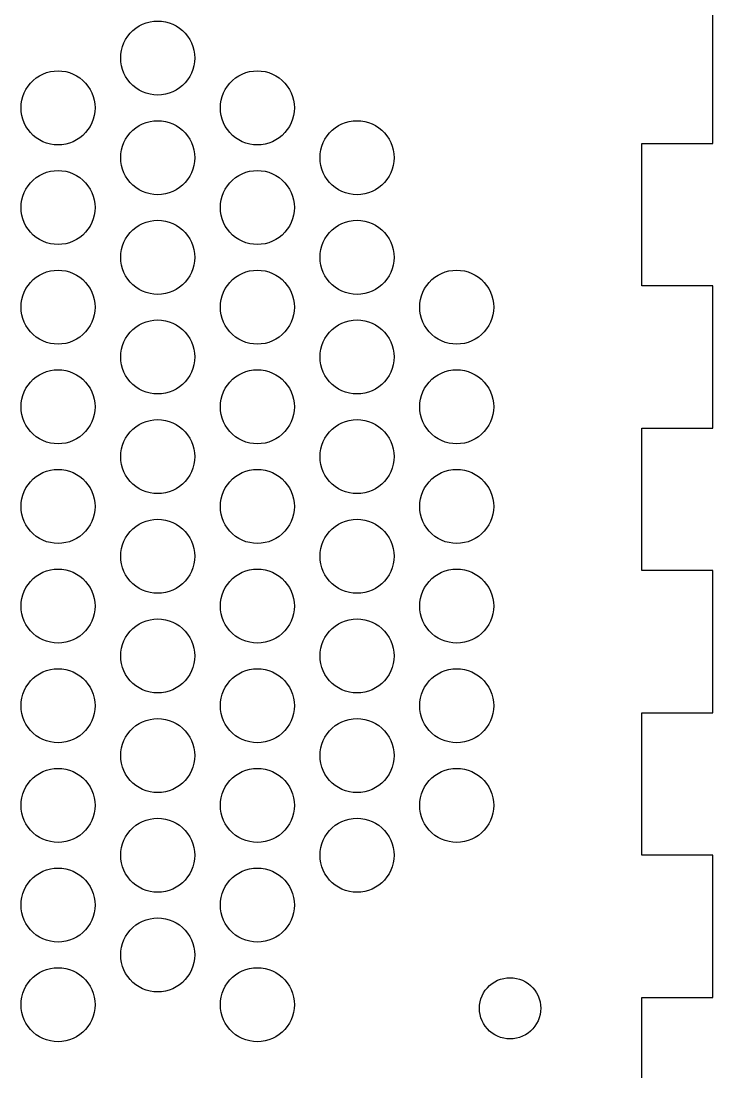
# Model space of a CAD drawing. Header units: millimetres. Extents: x 0 to 800, y 0 to 420.
# Drawn here: x 541.4 to 590, y 299.8 to 373.6 of the extents above; entities that cross this region are included whole.
import ezdxf

# ---------------------------------------------------------------- set-up
doc = ezdxf.new("R2010")
doc.units = ezdxf.units.MM
doc.header["$MEASUREMENT"] = 0

msp = doc.modelspace()

# ---------------------------------------------------------------- linework, layer by layer
at = {"color": 7, "true_color": 0xffffff}
msp.add_lwpolyline([(585.002, 295), (585, 304.998), (590, 305), (590, 315), (585.002, 315), (585, 324.998), (590, 325), (590, 335), (585.002, 335), (585, 344.998), (590, 345), (590, 355), (585.002, 355), (585, 364.998), (590, 365), (590, 375)], dxfattribs=at)
for points in [[(548.748, 369.7), (548.625, 369.942), (548.527, 370.196), (548.457, 370.459), (548.414, 370.728), (548.4, 371), (548.414, 371.272), (548.457, 371.54), (548.527, 371.803), (548.625, 372.057), (548.748, 372.3), (548.896, 372.528), (549.068, 372.74), (549.26, 372.932), (549.472, 373.103), (549.7, 373.252), (549.942, 373.375), (550.196, 373.473), (550.459, 373.543), (550.728, 373.586), (551, 373.6), (551.272, 373.586), (551.54, 373.543), (551.803, 373.473), (552.057, 373.375), (552.3, 373.252), (552.528, 373.104), (552.74, 372.932), (552.932, 372.74), (553.103, 372.528), (553.252, 372.3), (553.375, 372.058), (553.473, 371.804), (553.543, 371.541), (553.586, 371.272), (553.6, 371), (553.586, 370.728), (553.543, 370.46), (553.473, 370.197), (553.375, 369.943), (553.252, 369.7), (553.103, 369.472), (552.932, 369.26), (552.74, 369.068), (552.528, 368.897), (552.3, 368.748), (552.058, 368.625), (551.804, 368.527), (551.541, 368.457), (551.272, 368.414), (551, 368.4), (550.728, 368.414), (550.46, 368.457), (550.197, 368.527), (549.943, 368.625), (549.7, 368.748), (549.472, 368.896), (549.26, 369.068), (549.068, 369.26), (548.897, 369.472)], [(541.748, 366.2), (541.625, 366.442), (541.527, 366.696), (541.457, 366.959), (541.414, 367.228), (541.4, 367.5), (541.414, 367.772), (541.457, 368.04), (541.527, 368.303), (541.625, 368.557), (541.748, 368.8), (541.896, 369.028), (542.068, 369.24), (542.26, 369.432), (542.472, 369.603), (542.7, 369.752), (542.942, 369.875), (543.196, 369.973), (543.459, 370.043), (543.728, 370.086), (544, 370.1), (544.272, 370.086), (544.54, 370.043), (544.803, 369.973), (545.057, 369.875), (545.3, 369.752), (545.528, 369.604), (545.74, 369.432), (545.932, 369.24), (546.103, 369.028), (546.252, 368.8), (546.375, 368.558), (546.473, 368.304), (546.543, 368.041), (546.586, 367.772), (546.6, 367.5), (546.586, 367.228), (546.543, 366.96), (546.473, 366.697), (546.375, 366.443), (546.252, 366.2), (546.103, 365.972), (545.932, 365.76), (545.74, 365.568), (545.528, 365.397), (545.3, 365.248), (545.058, 365.125), (544.804, 365.027), (544.541, 364.957), (544.272, 364.914), (544, 364.9), (543.728, 364.914), (543.46, 364.957), (543.197, 365.027), (542.943, 365.125), (542.7, 365.248), (542.472, 365.396), (542.26, 365.568), (542.068, 365.76), (541.897, 365.972)], [(555.748, 366.2), (555.625, 366.442), (555.527, 366.696), (555.457, 366.959), (555.414, 367.228), (555.4, 367.5), (555.414, 367.772), (555.457, 368.04), (555.527, 368.303), (555.625, 368.557), (555.748, 368.8), (555.896, 369.028), (556.068, 369.24), (556.26, 369.432), (556.472, 369.603), (556.7, 369.752), (556.942, 369.875), (557.196, 369.973), (557.459, 370.043), (557.728, 370.086), (558, 370.1), (558.272, 370.086), (558.54, 370.043), (558.803, 369.973), (559.057, 369.875), (559.3, 369.752), (559.528, 369.604), (559.74, 369.432), (559.932, 369.24), (560.103, 369.028), (560.252, 368.8), (560.375, 368.558), (560.473, 368.304), (560.543, 368.041), (560.586, 367.772), (560.6, 367.5), (560.586, 367.228), (560.543, 366.96), (560.473, 366.697), (560.375, 366.443), (560.252, 366.2), (560.103, 365.972), (559.932, 365.76), (559.74, 365.568), (559.528, 365.397), (559.3, 365.248), (559.058, 365.125), (558.804, 365.027), (558.541, 364.957), (558.272, 364.914), (558, 364.9), (557.728, 364.914), (557.46, 364.957), (557.197, 365.027), (556.943, 365.125), (556.7, 365.248), (556.472, 365.396), (556.26, 365.568), (556.068, 365.76), (555.897, 365.972)], [(548.748, 362.7), (548.625, 362.942), (548.527, 363.196), (548.457, 363.459), (548.414, 363.728), (548.4, 364), (548.414, 364.272), (548.457, 364.54), (548.527, 364.803), (548.625, 365.057), (548.748, 365.3), (548.896, 365.528), (549.068, 365.74), (549.26, 365.932), (549.472, 366.103), (549.7, 366.252), (549.942, 366.375), (550.196, 366.473), (550.459, 366.543), (550.728, 366.586), (551, 366.6), (551.272, 366.586), (551.54, 366.543), (551.803, 366.473), (552.057, 366.375), (552.3, 366.252), (552.528, 366.104), (552.74, 365.932), (552.932, 365.74), (553.103, 365.528), (553.252, 365.3), (553.375, 365.058), (553.473, 364.804), (553.543, 364.541), (553.586, 364.272), (553.6, 364), (553.586, 363.728), (553.543, 363.46), (553.473, 363.197), (553.375, 362.943), (553.252, 362.7), (553.103, 362.472), (552.932, 362.26), (552.74, 362.068), (552.528, 361.897), (552.3, 361.748), (552.058, 361.625), (551.804, 361.527), (551.541, 361.457), (551.272, 361.414), (551, 361.4), (550.728, 361.414), (550.46, 361.457), (550.197, 361.527), (549.943, 361.625), (549.7, 361.748), (549.472, 361.896), (549.26, 362.068), (549.068, 362.26), (548.897, 362.472)], [(562.748, 362.7), (562.625, 362.942), (562.527, 363.196), (562.457, 363.459), (562.414, 363.728), (562.4, 364), (562.414, 364.272), (562.457, 364.54), (562.527, 364.803), (562.625, 365.057), (562.748, 365.3), (562.896, 365.528), (563.068, 365.74), (563.26, 365.932), (563.472, 366.103), (563.7, 366.252), (563.942, 366.375), (564.196, 366.473), (564.459, 366.543), (564.728, 366.586), (565, 366.6), (565.272, 366.586), (565.54, 366.543), (565.803, 366.473), (566.057, 366.375), (566.3, 366.252), (566.528, 366.104), (566.74, 365.932), (566.932, 365.74), (567.103, 365.528), (567.252, 365.3), (567.375, 365.058), (567.473, 364.804), (567.543, 364.541), (567.586, 364.272), (567.6, 364), (567.586, 363.728), (567.543, 363.46), (567.473, 363.197), (567.375, 362.943), (567.252, 362.7), (567.103, 362.472), (566.932, 362.26), (566.74, 362.068), (566.528, 361.897), (566.3, 361.748), (566.058, 361.625), (565.804, 361.527), (565.541, 361.457), (565.272, 361.414), (565, 361.4), (564.728, 361.414), (564.46, 361.457), (564.197, 361.527), (563.943, 361.625), (563.7, 361.748), (563.472, 361.896), (563.26, 362.068), (563.068, 362.26), (562.897, 362.472)], [(541.748, 359.2), (541.625, 359.442), (541.527, 359.696), (541.457, 359.959), (541.414, 360.228), (541.4, 360.5), (541.414, 360.772), (541.457, 361.04), (541.527, 361.303), (541.625, 361.557), (541.748, 361.8), (541.896, 362.028), (542.068, 362.24), (542.26, 362.432), (542.472, 362.603), (542.7, 362.752), (542.942, 362.875), (543.196, 362.973), (543.459, 363.043), (543.728, 363.086), (544, 363.1), (544.272, 363.086), (544.54, 363.043), (544.803, 362.973), (545.057, 362.875), (545.3, 362.752), (545.528, 362.604), (545.74, 362.432), (545.932, 362.24), (546.103, 362.028), (546.252, 361.8), (546.375, 361.558), (546.473, 361.304), (546.543, 361.041), (546.586, 360.772), (546.6, 360.5), (546.586, 360.228), (546.543, 359.96), (546.473, 359.697), (546.375, 359.443), (546.252, 359.2), (546.103, 358.972), (545.932, 358.76), (545.74, 358.568), (545.528, 358.397), (545.3, 358.248), (545.058, 358.125), (544.804, 358.027), (544.541, 357.957), (544.272, 357.914), (544, 357.9), (543.728, 357.914), (543.46, 357.957), (543.197, 358.027), (542.943, 358.125), (542.7, 358.248), (542.472, 358.396), (542.26, 358.568), (542.068, 358.76), (541.897, 358.972)], [(555.748, 359.2), (555.625, 359.442), (555.527, 359.696), (555.457, 359.959), (555.414, 360.228), (555.4, 360.5), (555.414, 360.772), (555.457, 361.04), (555.527, 361.303), (555.625, 361.557), (555.748, 361.8), (555.896, 362.028), (556.068, 362.24), (556.26, 362.432), (556.472, 362.603), (556.7, 362.752), (556.942, 362.875), (557.196, 362.973), (557.459, 363.043), (557.728, 363.086), (558, 363.1), (558.272, 363.086), (558.54, 363.043), (558.803, 362.973), (559.057, 362.875), (559.3, 362.752), (559.528, 362.604), (559.74, 362.432), (559.932, 362.24), (560.103, 362.028), (560.252, 361.8), (560.375, 361.558), (560.473, 361.304), (560.543, 361.041), (560.586, 360.772), (560.6, 360.5), (560.586, 360.228), (560.543, 359.96), (560.473, 359.697), (560.375, 359.443), (560.252, 359.2), (560.103, 358.972), (559.932, 358.76), (559.74, 358.568), (559.528, 358.397), (559.3, 358.248), (559.058, 358.125), (558.804, 358.027), (558.541, 357.957), (558.272, 357.914), (558, 357.9), (557.728, 357.914), (557.46, 357.957), (557.197, 358.027), (556.943, 358.125), (556.7, 358.248), (556.472, 358.396), (556.26, 358.568), (556.068, 358.76), (555.897, 358.972)], [(548.748, 355.7), (548.625, 355.942), (548.527, 356.196), (548.457, 356.459), (548.414, 356.728), (548.4, 357), (548.414, 357.272), (548.457, 357.54), (548.527, 357.803), (548.625, 358.057), (548.748, 358.3), (548.896, 358.528), (549.068, 358.74), (549.26, 358.932), (549.472, 359.103), (549.7, 359.252), (549.942, 359.375), (550.196, 359.473), (550.459, 359.543), (550.728, 359.586), (551, 359.6), (551.272, 359.586), (551.54, 359.543), (551.803, 359.473), (552.057, 359.375), (552.3, 359.252), (552.528, 359.104), (552.74, 358.932), (552.932, 358.74), (553.103, 358.528), (553.252, 358.3), (553.375, 358.058), (553.473, 357.804), (553.543, 357.541), (553.586, 357.272), (553.6, 357), (553.586, 356.728), (553.543, 356.46), (553.473, 356.197), (553.375, 355.943), (553.252, 355.7), (553.103, 355.472), (552.932, 355.26), (552.74, 355.068), (552.528, 354.897), (552.3, 354.748), (552.058, 354.625), (551.804, 354.527), (551.541, 354.457), (551.272, 354.414), (551, 354.4), (550.728, 354.414), (550.46, 354.457), (550.197, 354.527), (549.943, 354.625), (549.7, 354.748), (549.472, 354.896), (549.26, 355.068), (549.068, 355.26), (548.897, 355.472)], [(562.748, 355.7), (562.625, 355.942), (562.527, 356.196), (562.457, 356.459), (562.414, 356.728), (562.4, 357), (562.414, 357.272), (562.457, 357.54), (562.527, 357.803), (562.625, 358.057), (562.748, 358.3), (562.896, 358.528), (563.068, 358.74), (563.26, 358.932), (563.472, 359.103), (563.7, 359.252), (563.942, 359.375), (564.196, 359.473), (564.459, 359.543), (564.728, 359.586), (565, 359.6), (565.272, 359.586), (565.54, 359.543), (565.803, 359.473), (566.057, 359.375), (566.3, 359.252), (566.528, 359.104), (566.74, 358.932), (566.932, 358.74), (567.103, 358.528), (567.252, 358.3), (567.375, 358.058), (567.473, 357.804), (567.543, 357.541), (567.586, 357.272), (567.6, 357), (567.586, 356.728), (567.543, 356.46), (567.473, 356.197), (567.375, 355.943), (567.252, 355.7), (567.103, 355.472), (566.932, 355.26), (566.74, 355.068), (566.528, 354.897), (566.3, 354.748), (566.058, 354.625), (565.804, 354.527), (565.541, 354.457), (565.272, 354.414), (565, 354.4), (564.728, 354.414), (564.46, 354.457), (564.197, 354.527), (563.943, 354.625), (563.7, 354.748), (563.472, 354.896), (563.26, 355.068), (563.068, 355.26), (562.897, 355.472)], [(541.748, 352.2), (541.625, 352.442), (541.527, 352.696), (541.457, 352.959), (541.414, 353.228), (541.4, 353.5), (541.414, 353.772), (541.457, 354.04), (541.527, 354.303), (541.625, 354.557), (541.748, 354.8), (541.896, 355.028), (542.068, 355.24), (542.26, 355.432), (542.472, 355.603), (542.7, 355.752), (542.942, 355.875), (543.196, 355.973), (543.459, 356.043), (543.728, 356.086), (544, 356.1), (544.272, 356.086), (544.54, 356.043), (544.803, 355.973), (545.057, 355.875), (545.3, 355.752), (545.528, 355.604), (545.74, 355.432), (545.932, 355.24), (546.103, 355.028), (546.252, 354.8), (546.375, 354.558), (546.473, 354.304), (546.543, 354.041), (546.586, 353.772), (546.6, 353.5), (546.586, 353.228), (546.543, 352.96), (546.473, 352.697), (546.375, 352.443), (546.252, 352.2), (546.103, 351.972), (545.932, 351.76), (545.74, 351.568), (545.528, 351.397), (545.3, 351.248), (545.058, 351.125), (544.804, 351.027), (544.541, 350.957), (544.272, 350.914), (544, 350.9), (543.728, 350.914), (543.46, 350.957), (543.197, 351.027), (542.943, 351.125), (542.7, 351.248), (542.472, 351.396), (542.26, 351.568), (542.068, 351.76), (541.897, 351.972)], [(555.748, 352.2), (555.625, 352.442), (555.527, 352.696), (555.457, 352.959), (555.414, 353.228), (555.4, 353.5), (555.414, 353.772), (555.457, 354.04), (555.527, 354.303), (555.625, 354.557), (555.748, 354.8), (555.896, 355.028), (556.068, 355.24), (556.26, 355.432), (556.472, 355.603), (556.7, 355.752), (556.942, 355.875), (557.196, 355.973), (557.459, 356.043), (557.728, 356.086), (558, 356.1), (558.272, 356.086), (558.54, 356.043), (558.803, 355.973), (559.057, 355.875), (559.3, 355.752), (559.528, 355.604), (559.74, 355.432), (559.932, 355.24), (560.103, 355.028), (560.252, 354.8), (560.375, 354.558), (560.473, 354.304), (560.543, 354.041), (560.586, 353.772), (560.6, 353.5), (560.586, 353.228), (560.543, 352.96), (560.473, 352.697), (560.375, 352.443), (560.252, 352.2), (560.103, 351.972), (559.932, 351.76), (559.74, 351.568), (559.528, 351.397), (559.3, 351.248), (559.058, 351.125), (558.804, 351.027), (558.541, 350.957), (558.272, 350.914), (558, 350.9), (557.728, 350.914), (557.46, 350.957), (557.197, 351.027), (556.943, 351.125), (556.7, 351.248), (556.472, 351.396), (556.26, 351.568), (556.068, 351.76), (555.897, 351.972)], [(569.748, 352.2), (569.625, 352.442), (569.527, 352.696), (569.457, 352.959), (569.414, 353.228), (569.4, 353.5), (569.414, 353.772), (569.457, 354.04), (569.527, 354.303), (569.625, 354.557), (569.748, 354.8), (569.896, 355.028), (570.068, 355.24), (570.26, 355.432), (570.472, 355.603), (570.7, 355.752), (570.942, 355.875), (571.196, 355.973), (571.459, 356.043), (571.728, 356.086), (572, 356.1), (572.272, 356.086), (572.54, 356.043), (572.803, 355.973), (573.057, 355.875), (573.3, 355.752), (573.528, 355.604), (573.74, 355.432), (573.932, 355.24), (574.103, 355.028), (574.252, 354.8), (574.375, 354.558), (574.473, 354.304), (574.543, 354.041), (574.586, 353.772), (574.6, 353.5), (574.586, 353.228), (574.543, 352.96), (574.473, 352.697), (574.375, 352.443), (574.252, 352.2), (574.103, 351.972), (573.932, 351.76), (573.74, 351.568), (573.528, 351.397), (573.3, 351.248), (573.058, 351.125), (572.804, 351.027), (572.541, 350.957), (572.272, 350.914), (572, 350.9), (571.728, 350.914), (571.46, 350.957), (571.197, 351.027), (570.943, 351.125), (570.7, 351.248), (570.472, 351.396), (570.26, 351.568), (570.068, 351.76), (569.897, 351.972)], [(548.748, 348.7), (548.625, 348.942), (548.527, 349.196), (548.457, 349.459), (548.414, 349.728), (548.4, 350), (548.414, 350.272), (548.457, 350.54), (548.527, 350.803), (548.625, 351.057), (548.748, 351.3), (548.896, 351.528), (549.068, 351.74), (549.26, 351.932), (549.472, 352.103), (549.7, 352.252), (549.942, 352.375), (550.196, 352.473), (550.459, 352.543), (550.728, 352.586), (551, 352.6), (551.272, 352.586), (551.54, 352.543), (551.803, 352.473), (552.057, 352.375), (552.3, 352.252), (552.528, 352.104), (552.74, 351.932), (552.932, 351.74), (553.103, 351.528), (553.252, 351.3), (553.375, 351.058), (553.473, 350.804), (553.543, 350.541), (553.586, 350.272), (553.6, 350), (553.586, 349.728), (553.543, 349.46), (553.473, 349.197), (553.375, 348.943), (553.252, 348.7), (553.103, 348.472), (552.932, 348.26), (552.74, 348.068), (552.528, 347.897), (552.3, 347.748), (552.058, 347.625), (551.804, 347.527), (551.541, 347.457), (551.272, 347.414), (551, 347.4), (550.728, 347.414), (550.46, 347.457), (550.197, 347.527), (549.943, 347.625), (549.7, 347.748), (549.472, 347.896), (549.26, 348.068), (549.068, 348.26), (548.897, 348.472)], [(562.748, 348.7), (562.625, 348.942), (562.527, 349.196), (562.457, 349.459), (562.414, 349.728), (562.4, 350), (562.414, 350.272), (562.457, 350.54), (562.527, 350.803), (562.625, 351.057), (562.748, 351.3), (562.896, 351.528), (563.068, 351.74), (563.26, 351.932), (563.472, 352.103), (563.7, 352.252), (563.942, 352.375), (564.196, 352.473), (564.459, 352.543), (564.728, 352.586), (565, 352.6), (565.272, 352.586), (565.54, 352.543), (565.803, 352.473), (566.057, 352.375), (566.3, 352.252), (566.528, 352.104), (566.74, 351.932), (566.932, 351.74), (567.103, 351.528), (567.252, 351.3), (567.375, 351.058), (567.473, 350.804), (567.543, 350.541), (567.586, 350.272), (567.6, 350), (567.586, 349.728), (567.543, 349.46), (567.473, 349.197), (567.375, 348.943), (567.252, 348.7), (567.103, 348.472), (566.932, 348.26), (566.74, 348.068), (566.528, 347.897), (566.3, 347.748), (566.058, 347.625), (565.804, 347.527), (565.541, 347.457), (565.272, 347.414), (565, 347.4), (564.728, 347.414), (564.46, 347.457), (564.197, 347.527), (563.943, 347.625), (563.7, 347.748), (563.472, 347.896), (563.26, 348.068), (563.068, 348.26), (562.897, 348.472)], [(541.748, 345.2), (541.625, 345.442), (541.527, 345.696), (541.457, 345.959), (541.414, 346.228), (541.4, 346.5), (541.414, 346.772), (541.457, 347.04), (541.527, 347.303), (541.625, 347.557), (541.748, 347.8), (541.896, 348.028), (542.068, 348.24), (542.26, 348.432), (542.472, 348.603), (542.7, 348.752), (542.942, 348.875), (543.196, 348.973), (543.459, 349.043), (543.728, 349.086), (544, 349.1), (544.272, 349.086), (544.54, 349.043), (544.803, 348.973), (545.057, 348.875), (545.3, 348.752), (545.528, 348.604), (545.74, 348.432), (545.932, 348.24), (546.103, 348.028), (546.252, 347.8), (546.375, 347.558), (546.473, 347.304), (546.543, 347.041), (546.586, 346.772), (546.6, 346.5), (546.586, 346.228), (546.543, 345.96), (546.473, 345.697), (546.375, 345.443), (546.252, 345.2), (546.103, 344.972), (545.932, 344.76), (545.74, 344.568), (545.528, 344.397), (545.3, 344.248), (545.058, 344.125), (544.804, 344.027), (544.541, 343.957), (544.272, 343.914), (544, 343.9), (543.728, 343.914), (543.46, 343.957), (543.197, 344.027), (542.943, 344.125), (542.7, 344.248), (542.472, 344.396), (542.26, 344.568), (542.068, 344.76), (541.897, 344.972)], [(555.748, 345.2), (555.625, 345.442), (555.527, 345.696), (555.457, 345.959), (555.414, 346.228), (555.4, 346.5), (555.414, 346.772), (555.457, 347.04), (555.527, 347.303), (555.625, 347.557), (555.748, 347.8), (555.896, 348.028), (556.068, 348.24), (556.26, 348.432), (556.472, 348.603), (556.7, 348.752), (556.942, 348.875), (557.196, 348.973), (557.459, 349.043), (557.728, 349.086), (558, 349.1), (558.272, 349.086), (558.54, 349.043), (558.803, 348.973), (559.057, 348.875), (559.3, 348.752), (559.528, 348.604), (559.74, 348.432), (559.932, 348.24), (560.103, 348.028), (560.252, 347.8), (560.375, 347.558), (560.473, 347.304), (560.543, 347.041), (560.586, 346.772), (560.6, 346.5), (560.586, 346.228), (560.543, 345.96), (560.473, 345.697), (560.375, 345.443), (560.252, 345.2), (560.103, 344.972), (559.932, 344.76), (559.74, 344.568), (559.528, 344.397), (559.3, 344.248), (559.058, 344.125), (558.804, 344.027), (558.541, 343.957), (558.272, 343.914), (558, 343.9), (557.728, 343.914), (557.46, 343.957), (557.197, 344.027), (556.943, 344.125), (556.7, 344.248), (556.472, 344.396), (556.26, 344.568), (556.068, 344.76), (555.897, 344.972)], [(569.748, 345.2), (569.625, 345.442), (569.527, 345.696), (569.457, 345.959), (569.414, 346.228), (569.4, 346.5), (569.414, 346.772), (569.457, 347.04), (569.527, 347.303), (569.625, 347.557), (569.748, 347.8), (569.896, 348.028), (570.068, 348.24), (570.26, 348.432), (570.472, 348.603), (570.7, 348.752), (570.942, 348.875), (571.196, 348.973), (571.459, 349.043), (571.728, 349.086), (572, 349.1), (572.272, 349.086), (572.54, 349.043), (572.803, 348.973), (573.057, 348.875), (573.3, 348.752), (573.528, 348.604), (573.74, 348.432), (573.932, 348.24), (574.103, 348.028), (574.252, 347.8), (574.375, 347.558), (574.473, 347.304), (574.543, 347.041), (574.586, 346.772), (574.6, 346.5), (574.586, 346.228), (574.543, 345.96), (574.473, 345.697), (574.375, 345.443), (574.252, 345.2), (574.103, 344.972), (573.932, 344.76), (573.74, 344.568), (573.528, 344.397), (573.3, 344.248), (573.058, 344.125), (572.804, 344.027), (572.541, 343.957), (572.272, 343.914), (572, 343.9), (571.728, 343.914), (571.46, 343.957), (571.197, 344.027), (570.943, 344.125), (570.7, 344.248), (570.472, 344.396), (570.26, 344.568), (570.068, 344.76), (569.897, 344.972)], [(548.748, 341.7), (548.625, 341.942), (548.527, 342.196), (548.457, 342.459), (548.414, 342.728), (548.4, 343), (548.414, 343.272), (548.457, 343.54), (548.527, 343.803), (548.625, 344.057), (548.748, 344.3), (548.896, 344.528), (549.068, 344.74), (549.26, 344.932), (549.472, 345.103), (549.7, 345.252), (549.942, 345.375), (550.196, 345.473), (550.459, 345.543), (550.728, 345.586), (551, 345.6), (551.272, 345.586), (551.54, 345.543), (551.803, 345.473), (552.057, 345.375), (552.3, 345.252), (552.528, 345.104), (552.74, 344.932), (552.932, 344.74), (553.103, 344.528), (553.252, 344.3), (553.375, 344.058), (553.473, 343.804), (553.543, 343.541), (553.586, 343.272), (553.6, 343), (553.586, 342.728), (553.543, 342.46), (553.473, 342.197), (553.375, 341.943), (553.252, 341.7), (553.103, 341.472), (552.932, 341.26), (552.74, 341.068), (552.528, 340.897), (552.3, 340.748), (552.058, 340.625), (551.804, 340.527), (551.541, 340.457), (551.272, 340.414), (551, 340.4), (550.728, 340.414), (550.46, 340.457), (550.197, 340.527), (549.943, 340.625), (549.7, 340.748), (549.472, 340.896), (549.26, 341.068), (549.068, 341.26), (548.897, 341.472)], [(562.748, 341.7), (562.625, 341.942), (562.527, 342.196), (562.457, 342.459), (562.414, 342.728), (562.4, 343), (562.414, 343.272), (562.457, 343.54), (562.527, 343.803), (562.625, 344.057), (562.748, 344.3), (562.896, 344.528), (563.068, 344.74), (563.26, 344.932), (563.472, 345.103), (563.7, 345.252), (563.942, 345.375), (564.196, 345.473), (564.459, 345.543), (564.728, 345.586), (565, 345.6), (565.272, 345.586), (565.54, 345.543), (565.803, 345.473), (566.057, 345.375), (566.3, 345.252), (566.528, 345.104), (566.74, 344.932), (566.932, 344.74), (567.103, 344.528), (567.252, 344.3), (567.375, 344.058), (567.473, 343.804), (567.543, 343.541), (567.586, 343.272), (567.6, 343), (567.586, 342.728), (567.543, 342.46), (567.473, 342.197), (567.375, 341.943), (567.252, 341.7), (567.103, 341.472), (566.932, 341.26), (566.74, 341.068), (566.528, 340.897), (566.3, 340.748), (566.058, 340.625), (565.804, 340.527), (565.541, 340.457), (565.272, 340.414), (565, 340.4), (564.728, 340.414), (564.46, 340.457), (564.197, 340.527), (563.943, 340.625), (563.7, 340.748), (563.472, 340.896), (563.26, 341.068), (563.068, 341.26), (562.897, 341.472)], [(541.748, 338.2), (541.625, 338.442), (541.527, 338.696), (541.457, 338.959), (541.414, 339.228), (541.4, 339.5), (541.414, 339.772), (541.457, 340.04), (541.527, 340.303), (541.625, 340.557), (541.748, 340.8), (541.896, 341.028), (542.068, 341.24), (542.26, 341.432), (542.472, 341.603), (542.7, 341.752), (542.942, 341.875), (543.196, 341.973), (543.459, 342.043), (543.728, 342.086), (544, 342.1), (544.272, 342.086), (544.54, 342.043), (544.803, 341.973), (545.057, 341.875), (545.3, 341.752), (545.528, 341.604), (545.74, 341.432), (545.932, 341.24), (546.103, 341.028), (546.252, 340.8), (546.375, 340.558), (546.473, 340.304), (546.543, 340.041), (546.586, 339.772), (546.6, 339.5), (546.586, 339.228), (546.543, 338.96), (546.473, 338.697), (546.375, 338.443), (546.252, 338.2), (546.103, 337.972), (545.932, 337.76), (545.74, 337.568), (545.528, 337.397), (545.3, 337.248), (545.058, 337.125), (544.804, 337.027), (544.541, 336.957), (544.272, 336.914), (544, 336.9), (543.728, 336.914), (543.46, 336.957), (543.197, 337.027), (542.943, 337.125), (542.7, 337.248), (542.472, 337.396), (542.26, 337.568), (542.068, 337.76), (541.897, 337.972)], [(555.748, 338.2), (555.625, 338.442), (555.527, 338.696), (555.457, 338.959), (555.414, 339.228), (555.4, 339.5), (555.414, 339.772), (555.457, 340.04), (555.527, 340.303), (555.625, 340.557), (555.748, 340.8), (555.896, 341.028), (556.068, 341.24), (556.26, 341.432), (556.472, 341.603), (556.7, 341.752), (556.942, 341.875), (557.196, 341.973), (557.459, 342.043), (557.728, 342.086), (558, 342.1), (558.272, 342.086), (558.54, 342.043), (558.803, 341.973), (559.057, 341.875), (559.3, 341.752), (559.528, 341.604), (559.74, 341.432), (559.932, 341.24), (560.103, 341.028), (560.252, 340.8), (560.375, 340.558), (560.473, 340.304), (560.543, 340.041), (560.586, 339.772), (560.6, 339.5), (560.586, 339.228), (560.543, 338.96), (560.473, 338.697), (560.375, 338.443), (560.252, 338.2), (560.103, 337.972), (559.932, 337.76), (559.74, 337.568), (559.528, 337.397), (559.3, 337.248), (559.058, 337.125), (558.804, 337.027), (558.541, 336.957), (558.272, 336.914), (558, 336.9), (557.728, 336.914), (557.46, 336.957), (557.197, 337.027), (556.943, 337.125), (556.7, 337.248), (556.472, 337.396), (556.26, 337.568), (556.068, 337.76), (555.897, 337.972)], [(569.748, 338.2), (569.625, 338.442), (569.527, 338.696), (569.457, 338.959), (569.414, 339.228), (569.4, 339.5), (569.414, 339.772), (569.457, 340.04), (569.527, 340.303), (569.625, 340.557), (569.748, 340.8), (569.896, 341.028), (570.068, 341.24), (570.26, 341.432), (570.472, 341.603), (570.7, 341.752), (570.942, 341.875), (571.196, 341.973), (571.459, 342.043), (571.728, 342.086), (572, 342.1), (572.272, 342.086), (572.54, 342.043), (572.803, 341.973), (573.057, 341.875), (573.3, 341.752), (573.528, 341.604), (573.74, 341.432), (573.932, 341.24), (574.103, 341.028), (574.252, 340.8), (574.375, 340.558), (574.473, 340.304), (574.543, 340.041), (574.586, 339.772), (574.6, 339.5), (574.586, 339.228), (574.543, 338.96), (574.473, 338.697), (574.375, 338.443), (574.252, 338.2), (574.103, 337.972), (573.932, 337.76), (573.74, 337.568), (573.528, 337.397), (573.3, 337.248), (573.058, 337.125), (572.804, 337.027), (572.541, 336.957), (572.272, 336.914), (572, 336.9), (571.728, 336.914), (571.46, 336.957), (571.197, 337.027), (570.943, 337.125), (570.7, 337.248), (570.472, 337.396), (570.26, 337.568), (570.068, 337.76), (569.897, 337.972)], [(548.748, 334.7), (548.625, 334.942), (548.527, 335.196), (548.457, 335.459), (548.414, 335.728), (548.4, 336), (548.414, 336.272), (548.457, 336.54), (548.527, 336.803), (548.625, 337.057), (548.748, 337.3), (548.896, 337.528), (549.068, 337.74), (549.26, 337.932), (549.472, 338.103), (549.7, 338.252), (549.942, 338.375), (550.196, 338.473), (550.459, 338.543), (550.728, 338.586), (551, 338.6), (551.272, 338.586), (551.54, 338.543), (551.803, 338.473), (552.057, 338.375), (552.3, 338.252), (552.528, 338.104), (552.74, 337.932), (552.932, 337.74), (553.103, 337.528), (553.252, 337.3), (553.375, 337.058), (553.473, 336.804), (553.543, 336.541), (553.586, 336.272), (553.6, 336), (553.586, 335.728), (553.543, 335.46), (553.473, 335.197), (553.375, 334.943), (553.252, 334.7), (553.103, 334.472), (552.932, 334.26), (552.74, 334.068), (552.528, 333.897), (552.3, 333.748), (552.058, 333.625), (551.804, 333.527), (551.541, 333.457), (551.272, 333.414), (551, 333.4), (550.728, 333.414), (550.46, 333.457), (550.197, 333.527), (549.943, 333.625), (549.7, 333.748), (549.472, 333.896), (549.26, 334.068), (549.068, 334.26), (548.897, 334.472)], [(562.748, 334.7), (562.625, 334.942), (562.527, 335.196), (562.457, 335.459), (562.414, 335.728), (562.4, 336), (562.414, 336.272), (562.457, 336.54), (562.527, 336.803), (562.625, 337.057), (562.748, 337.3), (562.896, 337.528), (563.068, 337.74), (563.26, 337.932), (563.472, 338.103), (563.7, 338.252), (563.942, 338.375), (564.196, 338.473), (564.459, 338.543), (564.728, 338.586), (565, 338.6), (565.272, 338.586), (565.54, 338.543), (565.803, 338.473), (566.057, 338.375), (566.3, 338.252), (566.528, 338.104), (566.74, 337.932), (566.932, 337.74), (567.103, 337.528), (567.252, 337.3), (567.375, 337.058), (567.473, 336.804), (567.543, 336.541), (567.586, 336.272), (567.6, 336), (567.586, 335.728), (567.543, 335.46), (567.473, 335.197), (567.375, 334.943), (567.252, 334.7), (567.103, 334.472), (566.932, 334.26), (566.74, 334.068), (566.528, 333.897), (566.3, 333.748), (566.058, 333.625), (565.804, 333.527), (565.541, 333.457), (565.272, 333.414), (565, 333.4), (564.728, 333.414), (564.46, 333.457), (564.197, 333.527), (563.943, 333.625), (563.7, 333.748), (563.472, 333.896), (563.26, 334.068), (563.068, 334.26), (562.897, 334.472)], [(541.748, 331.2), (541.625, 331.442), (541.527, 331.696), (541.457, 331.959), (541.414, 332.228), (541.4, 332.5), (541.414, 332.772), (541.457, 333.04), (541.527, 333.303), (541.625, 333.557), (541.748, 333.8), (541.896, 334.028), (542.068, 334.24), (542.26, 334.432), (542.472, 334.603), (542.7, 334.752), (542.942, 334.875), (543.196, 334.973), (543.459, 335.043), (543.728, 335.086), (544, 335.1), (544.272, 335.086), (544.54, 335.043), (544.803, 334.973), (545.057, 334.875), (545.3, 334.752), (545.528, 334.604), (545.74, 334.432), (545.932, 334.24), (546.103, 334.028), (546.252, 333.8), (546.375, 333.558), (546.473, 333.304), (546.543, 333.041), (546.586, 332.772), (546.6, 332.5), (546.586, 332.228), (546.543, 331.96), (546.473, 331.697), (546.375, 331.443), (546.252, 331.2), (546.103, 330.972), (545.932, 330.76), (545.74, 330.568), (545.528, 330.397), (545.3, 330.248), (545.058, 330.125), (544.804, 330.027), (544.541, 329.957), (544.272, 329.914), (544, 329.9), (543.728, 329.914), (543.46, 329.957), (543.197, 330.027), (542.943, 330.125), (542.7, 330.248), (542.472, 330.396), (542.26, 330.568), (542.068, 330.76), (541.897, 330.972)], [(555.748, 331.2), (555.625, 331.442), (555.527, 331.696), (555.457, 331.959), (555.414, 332.228), (555.4, 332.5), (555.414, 332.772), (555.457, 333.04), (555.527, 333.303), (555.625, 333.557), (555.748, 333.8), (555.896, 334.028), (556.068, 334.24), (556.26, 334.432), (556.472, 334.603), (556.7, 334.752), (556.942, 334.875), (557.196, 334.973), (557.459, 335.043), (557.728, 335.086), (558, 335.1), (558.272, 335.086), (558.54, 335.043), (558.803, 334.973), (559.057, 334.875), (559.3, 334.752), (559.528, 334.604), (559.74, 334.432), (559.932, 334.24), (560.103, 334.028), (560.252, 333.8), (560.375, 333.558), (560.473, 333.304), (560.543, 333.041), (560.586, 332.772), (560.6, 332.5), (560.586, 332.228), (560.543, 331.96), (560.473, 331.697), (560.375, 331.443), (560.252, 331.2), (560.103, 330.972), (559.932, 330.76), (559.74, 330.568), (559.528, 330.397), (559.3, 330.248), (559.058, 330.125), (558.804, 330.027), (558.541, 329.957), (558.272, 329.914), (558, 329.9), (557.728, 329.914), (557.46, 329.957), (557.197, 330.027), (556.943, 330.125), (556.7, 330.248), (556.472, 330.396), (556.26, 330.568), (556.068, 330.76), (555.897, 330.972)], [(569.748, 331.2), (569.625, 331.442), (569.527, 331.696), (569.457, 331.959), (569.414, 332.228), (569.4, 332.5), (569.414, 332.772), (569.457, 333.04), (569.527, 333.303), (569.625, 333.557), (569.748, 333.8), (569.896, 334.028), (570.068, 334.24), (570.26, 334.432), (570.472, 334.603), (570.7, 334.752), (570.942, 334.875), (571.196, 334.973), (571.459, 335.043), (571.728, 335.086), (572, 335.1), (572.272, 335.086), (572.54, 335.043), (572.803, 334.973), (573.057, 334.875), (573.3, 334.752), (573.528, 334.604), (573.74, 334.432), (573.932, 334.24), (574.103, 334.028), (574.252, 333.8), (574.375, 333.558), (574.473, 333.304), (574.543, 333.041), (574.586, 332.772), (574.6, 332.5), (574.586, 332.228), (574.543, 331.96), (574.473, 331.697), (574.375, 331.443), (574.252, 331.2), (574.103, 330.972), (573.932, 330.76), (573.74, 330.568), (573.528, 330.397), (573.3, 330.248), (573.058, 330.125), (572.804, 330.027), (572.541, 329.957), (572.272, 329.914), (572, 329.9), (571.728, 329.914), (571.46, 329.957), (571.197, 330.027), (570.943, 330.125), (570.7, 330.248), (570.472, 330.396), (570.26, 330.568), (570.068, 330.76), (569.897, 330.972)], [(548.748, 327.7), (548.625, 327.942), (548.527, 328.196), (548.457, 328.459), (548.414, 328.728), (548.4, 329), (548.414, 329.272), (548.457, 329.54), (548.527, 329.803), (548.625, 330.057), (548.748, 330.3), (548.896, 330.528), (549.068, 330.74), (549.26, 330.932), (549.472, 331.103), (549.7, 331.252), (549.942, 331.375), (550.196, 331.473), (550.459, 331.543), (550.728, 331.586), (551, 331.6), (551.272, 331.586), (551.54, 331.543), (551.803, 331.473), (552.057, 331.375), (552.3, 331.252), (552.528, 331.104), (552.74, 330.932), (552.932, 330.74), (553.103, 330.528), (553.252, 330.3), (553.375, 330.058), (553.473, 329.804), (553.543, 329.541), (553.586, 329.272), (553.6, 329), (553.586, 328.728), (553.543, 328.46), (553.473, 328.197), (553.375, 327.943), (553.252, 327.7), (553.103, 327.472), (552.932, 327.26), (552.74, 327.068), (552.528, 326.897), (552.3, 326.748), (552.058, 326.625), (551.804, 326.527), (551.541, 326.457), (551.272, 326.414), (551, 326.4), (550.728, 326.414), (550.46, 326.457), (550.197, 326.527), (549.943, 326.625), (549.7, 326.748), (549.472, 326.896), (549.26, 327.068), (549.068, 327.26), (548.897, 327.472)], [(562.748, 327.7), (562.625, 327.942), (562.527, 328.196), (562.457, 328.459), (562.414, 328.728), (562.4, 329), (562.414, 329.272), (562.457, 329.54), (562.527, 329.803), (562.625, 330.057), (562.748, 330.3), (562.896, 330.528), (563.068, 330.74), (563.26, 330.932), (563.472, 331.103), (563.7, 331.252), (563.942, 331.375), (564.196, 331.473), (564.459, 331.543), (564.728, 331.586), (565, 331.6), (565.272, 331.586), (565.54, 331.543), (565.803, 331.473), (566.057, 331.375), (566.3, 331.252), (566.528, 331.104), (566.74, 330.932), (566.932, 330.74), (567.103, 330.528), (567.252, 330.3), (567.375, 330.058), (567.473, 329.804), (567.543, 329.541), (567.586, 329.272), (567.6, 329), (567.586, 328.728), (567.543, 328.46), (567.473, 328.197), (567.375, 327.943), (567.252, 327.7), (567.103, 327.472), (566.932, 327.26), (566.74, 327.068), (566.528, 326.897), (566.3, 326.748), (566.058, 326.625), (565.804, 326.527), (565.541, 326.457), (565.272, 326.414), (565, 326.4), (564.728, 326.414), (564.46, 326.457), (564.197, 326.527), (563.943, 326.625), (563.7, 326.748), (563.472, 326.896), (563.26, 327.068), (563.068, 327.26), (562.897, 327.472)], [(541.748, 324.2), (541.625, 324.442), (541.527, 324.696), (541.457, 324.959), (541.414, 325.228), (541.4, 325.5), (541.414, 325.772), (541.457, 326.04), (541.527, 326.303), (541.625, 326.557), (541.748, 326.8), (541.896, 327.028), (542.068, 327.24), (542.26, 327.432), (542.472, 327.603), (542.7, 327.752), (542.942, 327.875), (543.196, 327.973), (543.459, 328.043), (543.728, 328.086), (544, 328.1), (544.272, 328.086), (544.54, 328.043), (544.803, 327.973), (545.057, 327.875), (545.3, 327.752), (545.528, 327.604), (545.74, 327.432), (545.932, 327.24), (546.103, 327.028), (546.252, 326.8), (546.375, 326.558), (546.473, 326.304), (546.543, 326.041), (546.586, 325.772), (546.6, 325.5), (546.586, 325.228), (546.543, 324.96), (546.473, 324.697), (546.375, 324.443), (546.252, 324.2), (546.103, 323.972), (545.932, 323.76), (545.74, 323.568), (545.528, 323.397), (545.3, 323.248), (545.058, 323.125), (544.804, 323.027), (544.541, 322.957), (544.272, 322.914), (544, 322.9), (543.728, 322.914), (543.46, 322.957), (543.197, 323.027), (542.943, 323.125), (542.7, 323.248), (542.472, 323.396), (542.26, 323.568), (542.068, 323.76), (541.897, 323.972)], [(555.748, 324.2), (555.625, 324.442), (555.527, 324.696), (555.457, 324.959), (555.414, 325.228), (555.4, 325.5), (555.414, 325.772), (555.457, 326.04), (555.527, 326.303), (555.625, 326.557), (555.748, 326.8), (555.896, 327.028), (556.068, 327.24), (556.26, 327.432), (556.472, 327.603), (556.7, 327.752), (556.942, 327.875), (557.196, 327.973), (557.459, 328.043), (557.728, 328.086), (558, 328.1), (558.272, 328.086), (558.54, 328.043), (558.803, 327.973), (559.057, 327.875), (559.3, 327.752), (559.528, 327.604), (559.74, 327.432), (559.932, 327.24), (560.103, 327.028), (560.252, 326.8), (560.375, 326.558), (560.473, 326.304), (560.543, 326.041), (560.586, 325.772), (560.6, 325.5), (560.586, 325.228), (560.543, 324.96), (560.473, 324.697), (560.375, 324.443), (560.252, 324.2), (560.103, 323.972), (559.932, 323.76), (559.74, 323.568), (559.528, 323.397), (559.3, 323.248), (559.058, 323.125), (558.804, 323.027), (558.541, 322.957), (558.272, 322.914), (558, 322.9), (557.728, 322.914), (557.46, 322.957), (557.197, 323.027), (556.943, 323.125), (556.7, 323.248), (556.472, 323.396), (556.26, 323.568), (556.068, 323.76), (555.897, 323.972)], [(569.748, 324.2), (569.625, 324.442), (569.527, 324.696), (569.457, 324.959), (569.414, 325.228), (569.4, 325.5), (569.414, 325.772), (569.457, 326.04), (569.527, 326.303), (569.625, 326.557), (569.748, 326.8), (569.896, 327.028), (570.068, 327.24), (570.26, 327.432), (570.472, 327.603), (570.7, 327.752), (570.942, 327.875), (571.196, 327.973), (571.459, 328.043), (571.728, 328.086), (572, 328.1), (572.272, 328.086), (572.54, 328.043), (572.803, 327.973), (573.057, 327.875), (573.3, 327.752), (573.528, 327.604), (573.74, 327.432), (573.932, 327.24), (574.103, 327.028), (574.252, 326.8), (574.375, 326.558), (574.473, 326.304), (574.543, 326.041), (574.586, 325.772), (574.6, 325.5), (574.586, 325.228), (574.543, 324.96), (574.473, 324.697), (574.375, 324.443), (574.252, 324.2), (574.103, 323.972), (573.932, 323.76), (573.74, 323.568), (573.528, 323.397), (573.3, 323.248), (573.058, 323.125), (572.804, 323.027), (572.541, 322.957), (572.272, 322.914), (572, 322.9), (571.728, 322.914), (571.46, 322.957), (571.197, 323.027), (570.943, 323.125), (570.7, 323.248), (570.472, 323.396), (570.26, 323.568), (570.068, 323.76), (569.897, 323.972)], [(548.748, 320.7), (548.625, 320.942), (548.527, 321.196), (548.457, 321.459), (548.414, 321.728), (548.4, 322), (548.414, 322.272), (548.457, 322.54), (548.527, 322.803), (548.625, 323.057), (548.748, 323.3), (548.896, 323.528), (549.068, 323.74), (549.26, 323.932), (549.472, 324.103), (549.7, 324.252), (549.942, 324.375), (550.196, 324.473), (550.459, 324.543), (550.728, 324.586), (551, 324.6), (551.272, 324.586), (551.54, 324.543), (551.803, 324.473), (552.057, 324.375), (552.3, 324.252), (552.528, 324.104), (552.74, 323.932), (552.932, 323.74), (553.103, 323.528), (553.252, 323.3), (553.375, 323.058), (553.473, 322.804), (553.543, 322.541), (553.586, 322.272), (553.6, 322), (553.586, 321.728), (553.543, 321.46), (553.473, 321.197), (553.375, 320.943), (553.252, 320.7), (553.103, 320.472), (552.932, 320.26), (552.74, 320.068), (552.528, 319.897), (552.3, 319.748), (552.058, 319.625), (551.804, 319.527), (551.541, 319.457), (551.272, 319.414), (551, 319.4), (550.728, 319.414), (550.46, 319.457), (550.197, 319.527), (549.943, 319.625), (549.7, 319.748), (549.472, 319.896), (549.26, 320.068), (549.068, 320.26), (548.897, 320.472)], [(563.068, 320.26), (562.897, 320.472), (562.748, 320.7), (562.625, 320.942), (562.527, 321.196), (562.457, 321.459), (562.414, 321.728), (562.4, 322), (562.414, 322.272), (562.457, 322.54), (562.527, 322.803), (562.625, 323.057), (562.748, 323.3), (562.896, 323.528), (563.068, 323.74), (563.26, 323.932), (563.472, 324.103), (563.7, 324.252), (563.942, 324.375), (564.196, 324.473), (564.459, 324.543), (564.728, 324.586), (565, 324.6), (565.272, 324.586), (565.54, 324.543), (565.803, 324.473), (566.057, 324.375), (566.3, 324.252), (566.528, 324.104), (566.74, 323.932), (566.932, 323.74), (567.103, 323.528), (567.252, 323.3), (567.375, 323.058), (567.473, 322.804), (567.543, 322.541), (567.586, 322.272), (567.6, 322), (567.586, 321.728), (567.543, 321.46), (567.473, 321.197), (567.375, 320.943), (567.252, 320.7), (567.103, 320.472), (566.932, 320.26), (566.74, 320.068), (566.528, 319.897), (566.3, 319.748), (566.058, 319.625), (565.804, 319.527), (565.541, 319.457), (565.272, 319.414), (565, 319.4), (564.728, 319.414), (564.46, 319.457), (564.197, 319.527), (563.943, 319.625), (563.7, 319.748), (563.472, 319.896), (563.26, 320.068)], [(541.748, 317.2), (541.625, 317.442), (541.527, 317.696), (541.457, 317.959), (541.414, 318.228), (541.4, 318.5), (541.414, 318.772), (541.457, 319.04), (541.527, 319.303), (541.625, 319.557), (541.748, 319.8), (541.896, 320.028), (542.068, 320.24), (542.26, 320.432), (542.472, 320.603), (542.7, 320.752), (542.942, 320.875), (543.196, 320.973), (543.459, 321.043), (543.728, 321.086), (544, 321.1), (544.272, 321.086), (544.54, 321.043), (544.803, 320.973), (545.057, 320.875), (545.3, 320.752), (545.528, 320.604), (545.74, 320.432), (545.932, 320.24), (546.103, 320.028), (546.252, 319.8), (546.375, 319.558), (546.473, 319.304), (546.543, 319.041), (546.586, 318.772), (546.6, 318.5), (546.586, 318.228), (546.543, 317.96), (546.473, 317.697), (546.375, 317.443), (546.252, 317.2), (546.103, 316.972), (545.932, 316.76), (545.74, 316.568), (545.528, 316.397), (545.3, 316.248), (545.058, 316.125), (544.804, 316.027), (544.541, 315.957), (544.272, 315.914), (544, 315.9), (543.728, 315.914), (543.46, 315.957), (543.197, 316.027), (542.943, 316.125), (542.7, 316.248), (542.472, 316.396), (542.26, 316.568), (542.068, 316.76), (541.897, 316.972)], [(555.748, 317.2), (555.625, 317.442), (555.527, 317.696), (555.457, 317.959), (555.414, 318.228), (555.4, 318.5), (555.414, 318.772), (555.457, 319.04), (555.527, 319.303), (555.625, 319.557), (555.748, 319.8), (555.896, 320.028), (556.068, 320.24), (556.26, 320.432), (556.472, 320.603), (556.7, 320.752), (556.942, 320.875), (557.196, 320.973), (557.459, 321.043), (557.728, 321.086), (558, 321.1), (558.272, 321.086), (558.54, 321.043), (558.803, 320.973), (559.057, 320.875), (559.3, 320.752), (559.528, 320.604), (559.74, 320.432), (559.932, 320.24), (560.103, 320.028), (560.252, 319.8), (560.375, 319.558), (560.473, 319.304), (560.543, 319.041), (560.586, 318.772), (560.6, 318.5), (560.586, 318.228), (560.543, 317.96), (560.473, 317.697), (560.375, 317.443), (560.252, 317.2), (560.103, 316.972), (559.932, 316.76), (559.74, 316.568), (559.528, 316.397), (559.3, 316.248), (559.058, 316.125), (558.804, 316.027), (558.541, 315.957), (558.272, 315.914), (558, 315.9), (557.728, 315.914), (557.46, 315.957), (557.197, 316.027), (556.943, 316.125), (556.7, 316.248), (556.472, 316.396), (556.26, 316.568), (556.068, 316.76), (555.897, 316.972)], [(570.26, 316.568), (570.068, 316.76), (569.897, 316.972), (569.748, 317.2), (569.625, 317.442), (569.527, 317.696), (569.457, 317.959), (569.414, 318.228), (569.4, 318.5), (569.414, 318.772), (569.457, 319.04), (569.527, 319.303), (569.625, 319.557), (569.748, 319.8), (569.896, 320.028), (570.068, 320.24), (570.26, 320.432), (570.472, 320.603), (570.7, 320.752), (570.942, 320.875), (571.196, 320.973), (571.459, 321.043), (571.728, 321.086), (572, 321.1), (572.272, 321.086), (572.54, 321.043), (572.803, 320.973), (573.057, 320.875), (573.3, 320.752), (573.528, 320.604), (573.74, 320.432), (573.932, 320.24), (574.103, 320.028), (574.252, 319.8), (574.375, 319.558), (574.473, 319.304), (574.543, 319.041), (574.586, 318.772), (574.6, 318.5), (574.586, 318.228), (574.543, 317.96), (574.473, 317.697), (574.375, 317.443), (574.252, 317.2), (574.103, 316.972), (573.932, 316.76), (573.74, 316.568), (573.528, 316.397), (573.3, 316.248), (573.058, 316.125), (572.804, 316.027), (572.541, 315.957), (572.272, 315.914), (572, 315.9), (571.728, 315.914), (571.46, 315.957), (571.197, 316.027), (570.943, 316.125), (570.7, 316.248), (570.472, 316.396)], [(550.197, 312.527), (549.943, 312.625), (549.7, 312.748), (549.472, 312.896), (549.26, 313.068), (549.068, 313.26), (548.897, 313.472), (548.748, 313.7), (548.625, 313.942), (548.527, 314.196), (548.457, 314.459), (548.414, 314.728), (548.4, 315), (548.414, 315.272), (548.457, 315.54), (548.527, 315.803), (548.625, 316.057), (548.748, 316.3), (548.896, 316.528), (549.068, 316.74), (549.26, 316.932), (549.472, 317.103), (549.7, 317.252), (549.942, 317.375), (550.196, 317.473), (550.459, 317.543), (550.728, 317.586), (551, 317.6), (551.272, 317.586), (551.54, 317.543), (551.803, 317.473), (552.057, 317.375), (552.3, 317.252), (552.528, 317.104), (552.74, 316.932), (552.932, 316.74), (553.103, 316.528), (553.252, 316.3), (553.375, 316.058), (553.473, 315.804), (553.543, 315.541), (553.586, 315.272), (553.6, 315), (553.586, 314.728), (553.543, 314.46), (553.473, 314.197), (553.375, 313.943), (553.252, 313.7), (553.103, 313.472), (552.932, 313.26), (552.74, 313.068), (552.528, 312.897), (552.3, 312.748), (552.058, 312.625), (551.804, 312.527), (551.541, 312.457), (551.272, 312.414), (551, 312.4), (550.728, 312.414), (550.46, 312.457)], [(563.26, 313.068), (563.068, 313.26), (562.897, 313.472), (562.748, 313.7), (562.625, 313.942), (562.527, 314.196), (562.457, 314.459), (562.414, 314.728), (562.4, 315), (562.414, 315.272), (562.457, 315.54), (562.527, 315.803), (562.625, 316.057), (562.748, 316.3), (562.896, 316.528), (563.068, 316.74), (563.26, 316.932), (563.472, 317.103), (563.7, 317.252), (563.942, 317.375), (564.196, 317.473), (564.459, 317.543), (564.728, 317.586), (565, 317.6), (565.272, 317.586), (565.54, 317.543), (565.803, 317.473), (566.057, 317.375), (566.3, 317.252), (566.528, 317.104), (566.74, 316.932), (566.932, 316.74), (567.103, 316.528), (567.252, 316.3), (567.375, 316.058), (567.473, 315.804), (567.543, 315.541), (567.586, 315.272), (567.6, 315), (567.586, 314.728), (567.543, 314.46), (567.473, 314.197), (567.375, 313.943), (567.252, 313.7), (567.103, 313.472), (566.932, 313.26), (566.74, 313.068), (566.528, 312.897), (566.3, 312.748), (566.058, 312.625), (565.804, 312.527), (565.541, 312.457), (565.272, 312.414), (565, 312.4), (564.728, 312.414), (564.46, 312.457), (564.197, 312.527), (563.943, 312.625), (563.7, 312.748), (563.472, 312.896)], [(546.252, 312.8), (546.375, 312.558), (546.473, 312.304), (546.543, 312.041), (546.586, 311.772), (546.6, 311.5), (546.586, 311.228), (546.543, 310.96), (546.473, 310.697), (546.375, 310.443), (546.252, 310.2), (546.103, 309.972), (545.932, 309.76), (545.74, 309.568), (545.528, 309.397), (545.3, 309.248), (545.058, 309.125), (544.804, 309.027), (544.541, 308.957), (544.272, 308.914), (544, 308.9), (543.728, 308.914), (543.46, 308.957), (543.197, 309.027), (542.943, 309.125), (542.7, 309.248), (542.472, 309.396), (542.26, 309.568), (542.068, 309.76), (541.897, 309.972), (541.748, 310.2), (541.625, 310.442), (541.527, 310.696), (541.457, 310.959), (541.414, 311.228), (541.4, 311.5), (541.414, 311.772), (541.457, 312.04), (541.527, 312.303), (541.625, 312.557), (541.748, 312.8), (541.896, 313.028), (542.068, 313.24), (542.26, 313.432), (542.472, 313.603), (542.7, 313.752), (542.942, 313.875), (543.196, 313.973), (543.459, 314.043), (543.728, 314.086), (544, 314.1), (544.272, 314.086), (544.54, 314.043), (544.803, 313.973), (545.057, 313.875), (545.3, 313.752), (545.528, 313.604), (545.74, 313.432), (545.932, 313.24), (546.103, 313.028)], [(557.197, 309.027), (556.943, 309.125), (556.7, 309.248), (556.472, 309.396), (556.26, 309.568), (556.068, 309.76), (555.897, 309.972), (555.748, 310.2), (555.625, 310.442), (555.527, 310.696), (555.457, 310.959), (555.414, 311.228), (555.4, 311.5), (555.414, 311.772), (555.457, 312.04), (555.527, 312.303), (555.625, 312.557), (555.748, 312.8), (555.896, 313.028), (556.068, 313.24), (556.26, 313.432), (556.472, 313.603), (556.7, 313.752), (556.942, 313.875), (557.196, 313.973), (557.459, 314.043), (557.728, 314.086), (558, 314.1), (558.272, 314.086), (558.54, 314.043), (558.803, 313.973), (559.057, 313.875), (559.3, 313.752), (559.528, 313.604), (559.74, 313.432), (559.932, 313.24), (560.103, 313.028), (560.252, 312.8), (560.375, 312.558), (560.473, 312.304), (560.543, 312.041), (560.586, 311.772), (560.6, 311.5), (560.586, 311.228), (560.543, 310.96), (560.473, 310.697), (560.375, 310.443), (560.252, 310.2), (560.103, 309.972), (559.932, 309.76), (559.74, 309.568), (559.528, 309.397), (559.3, 309.248), (559.058, 309.125), (558.804, 309.027), (558.541, 308.957), (558.272, 308.914), (558, 308.9), (557.728, 308.914), (557.46, 308.957)], [(550.197, 305.527), (549.943, 305.625), (549.7, 305.748), (549.472, 305.896), (549.26, 306.068), (549.068, 306.26), (548.897, 306.472), (548.748, 306.7), (548.625, 306.942), (548.527, 307.196), (548.457, 307.459), (548.414, 307.728), (548.4, 308), (548.414, 308.272), (548.457, 308.54), (548.527, 308.803), (548.625, 309.057), (548.748, 309.3), (548.896, 309.528), (549.068, 309.74), (549.26, 309.932), (549.472, 310.103), (549.7, 310.252), (549.942, 310.375), (550.196, 310.473), (550.459, 310.543), (550.728, 310.586), (551, 310.6), (551.272, 310.586), (551.54, 310.543), (551.803, 310.473), (552.057, 310.375), (552.3, 310.252), (552.528, 310.104), (552.74, 309.932), (552.932, 309.74), (553.103, 309.528), (553.252, 309.3), (553.375, 309.058), (553.473, 308.804), (553.543, 308.541), (553.586, 308.272), (553.6, 308), (553.586, 307.728), (553.543, 307.46), (553.473, 307.197), (553.375, 306.943), (553.252, 306.7), (553.103, 306.472), (552.932, 306.26), (552.74, 306.068), (552.528, 305.897), (552.3, 305.748), (552.058, 305.625), (551.804, 305.527), (551.541, 305.457), (551.272, 305.414), (551, 305.4), (550.728, 305.414), (550.46, 305.457)], [(543.197, 302.027), (542.943, 302.125), (542.7, 302.248), (542.472, 302.396), (542.26, 302.568), (542.068, 302.76), (541.897, 302.972), (541.748, 303.2), (541.625, 303.442), (541.527, 303.696), (541.457, 303.959), (541.414, 304.228), (541.4, 304.5), (541.414, 304.772), (541.457, 305.04), (541.527, 305.303), (541.625, 305.557), (541.748, 305.8), (541.896, 306.028), (542.068, 306.24), (542.26, 306.432), (542.472, 306.603), (542.7, 306.752), (542.942, 306.875), (543.196, 306.973), (543.459, 307.043), (543.728, 307.086), (544, 307.1), (544.272, 307.086), (544.54, 307.043), (544.803, 306.973), (545.057, 306.875), (545.3, 306.752), (545.528, 306.604), (545.74, 306.432), (545.932, 306.24), (546.103, 306.028), (546.252, 305.8), (546.375, 305.558), (546.473, 305.304), (546.543, 305.041), (546.586, 304.772), (546.6, 304.5), (546.586, 304.228), (546.543, 303.96), (546.473, 303.697), (546.375, 303.443), (546.252, 303.2), (546.103, 302.972), (545.932, 302.76), (545.74, 302.568), (545.528, 302.397), (545.3, 302.248), (545.058, 302.125), (544.804, 302.027), (544.541, 301.957), (544.272, 301.914), (544, 301.9), (543.728, 301.914), (543.46, 301.957)], [(556.068, 302.76), (555.897, 302.972), (555.748, 303.2), (555.625, 303.442), (555.527, 303.696), (555.457, 303.959), (555.414, 304.228), (555.4, 304.5), (555.414, 304.772), (555.457, 305.04), (555.527, 305.303), (555.625, 305.557), (555.748, 305.8), (555.896, 306.028), (556.068, 306.24), (556.26, 306.432), (556.472, 306.603), (556.7, 306.752), (556.942, 306.875), (557.196, 306.973), (557.459, 307.043), (557.728, 307.086), (558, 307.1), (558.272, 307.086), (558.54, 307.043), (558.803, 306.973), (559.057, 306.875), (559.3, 306.752), (559.528, 306.604), (559.74, 306.432), (559.932, 306.24), (560.103, 306.028), (560.252, 305.8), (560.375, 305.558), (560.473, 305.304), (560.543, 305.041), (560.586, 304.772), (560.6, 304.5), (560.586, 304.228), (560.543, 303.96), (560.473, 303.697), (560.375, 303.443), (560.252, 303.2), (560.103, 302.972), (559.932, 302.76), (559.74, 302.568), (559.528, 302.397), (559.3, 302.248), (559.058, 302.125), (558.804, 302.027), (558.541, 301.957), (558.272, 301.914), (558, 301.9), (557.728, 301.914), (557.46, 301.957), (557.197, 302.027), (556.943, 302.125), (556.7, 302.248), (556.472, 302.396), (556.26, 302.568)], [(573.647, 304.697), (573.705, 304.914), (573.786, 305.124), (573.888, 305.325), (574.011, 305.514), (574.152, 305.689), (574.311, 305.848), (574.486, 305.989), (574.675, 306.112), (574.875, 306.214), (575.086, 306.295), (575.303, 306.353), (575.525, 306.388), (575.75, 306.4), (575.975, 306.388), (576.197, 306.353), (576.414, 306.295), (576.624, 306.214), (576.825, 306.112), (577.014, 305.989), (577.189, 305.848), (577.348, 305.689), (577.489, 305.514), (577.612, 305.325), (577.714, 305.125), (577.795, 304.914), (577.853, 304.697), (577.888, 304.475), (577.9, 304.25), (577.888, 304.025), (577.853, 303.803), (577.795, 303.586), (577.714, 303.376), (577.612, 303.175), (577.489, 302.986), (577.348, 302.811), (577.189, 302.652), (577.014, 302.511), (576.825, 302.388), (576.625, 302.286), (576.414, 302.205), (576.197, 302.147), (575.975, 302.112), (575.75, 302.1), (575.525, 302.112), (575.303, 302.147), (575.086, 302.205), (574.876, 302.286), (574.675, 302.388), (574.486, 302.511), (574.311, 302.652), (574.152, 302.811), (574.011, 302.986), (573.888, 303.175), (573.786, 303.375), (573.705, 303.586), (573.647, 303.803), (573.612, 304.025), (573.6, 304.25), (573.612, 304.475)]]:
    msp.add_lwpolyline(points, close=True, dxfattribs=at)

doc.saveas('drawing.dxf')
